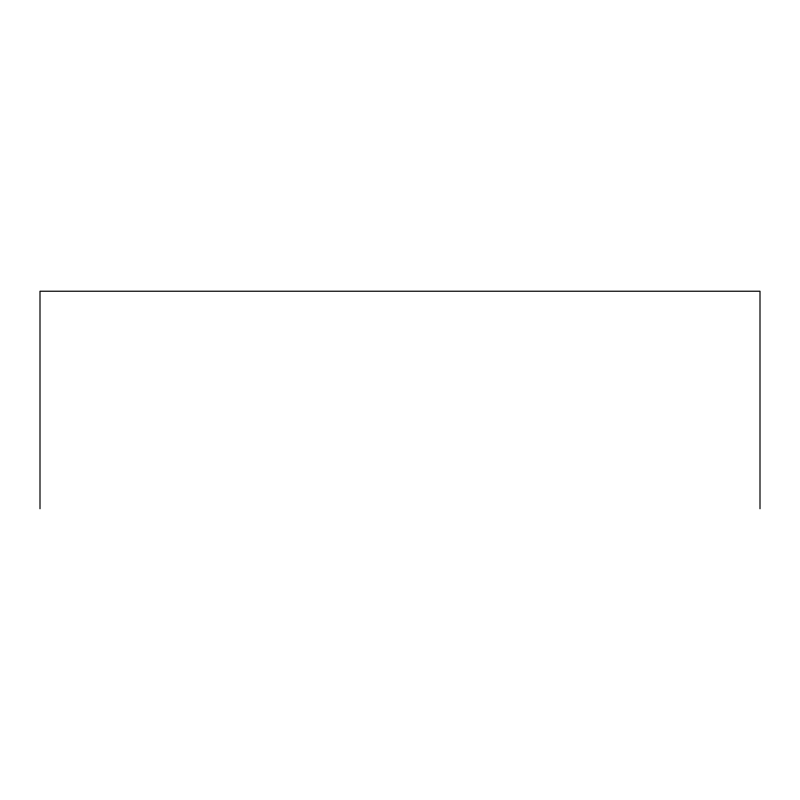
<?xml version="1.0" encoding="UTF-8"?>
<svg xmlns="http://www.w3.org/2000/svg" width="800" height="800" viewBox="0 0 800 800"><rect width="100%" height="100%" fill="white"/><g stroke="black" fill="none" stroke-linecap="round" stroke-linejoin="round"><path stroke-width="1.2" d="M760 508.77L760 291.23L40 291.23L40 508.77"/></g></svg>
